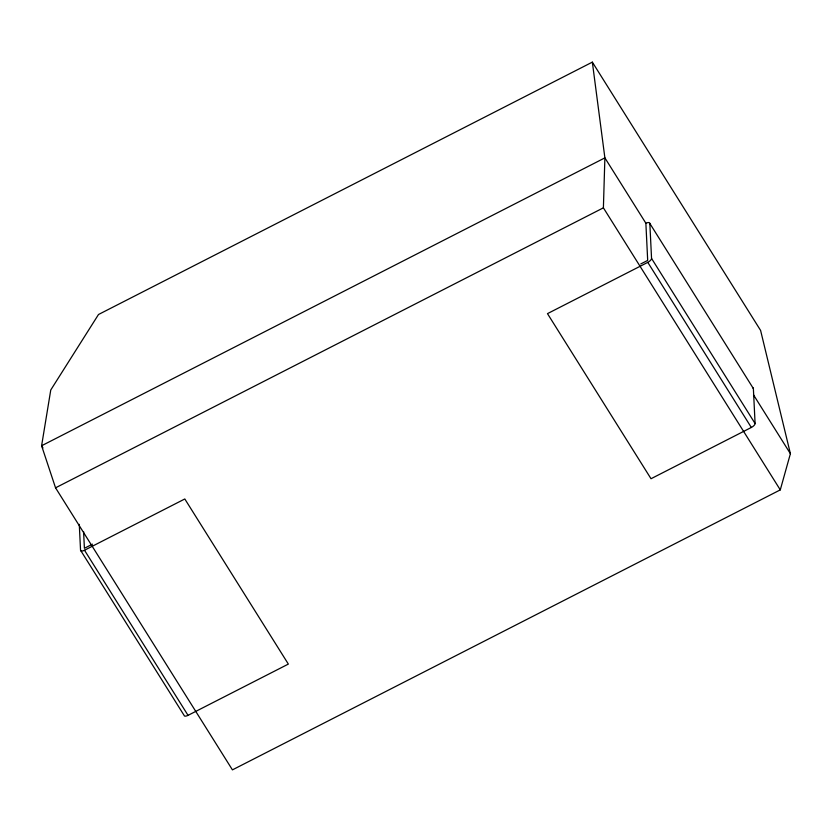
<?xml version="1.0" encoding="UTF-8"?>
<svg xmlns="http://www.w3.org/2000/svg" width="832" height="832" viewBox="0 0 832 832"><rect width="100%" height="100%" fill="white"/><g stroke="black" fill="none" stroke-linecap="round" stroke-linejoin="round"><path stroke-width="1.25" d="M780.281 489.882L603.398 207.834L604.885 157.872L592.342 62.13L98.498 314.506L50.762 389.99L41.6 445.754L55.546 487.822L232.43 769.87L780.281 489.882L790.4 453.69L760.594 330.418L592.342 62.13M55.546 487.822L603.398 207.834M92.477 544.159L84.406 548.278L83.585 531.617M640.775 263.942L647.691 260.406L645.871 223.226L604.885 157.872L41.6 445.754L42.962 447.928M80.548 550.254A4.42 1.747 -32.1 0 0 84.5 550.233L184.808 498.971L288.35 664.082L188.042 715.343A4.42 1.747 -32.1 0 1 184.09 715.354L80.548 550.254L79.279 524.337M649.834 223.454L651.55 258.43A4.42 1.747 -32.1 0 1 647.785 262.361L547.477 313.633L651.019 478.733L751.327 427.471A4.42 1.747 -32.1 0 0 755.092 423.54L753.376 388.554L649.834 223.454A4.982 1.976 -32.1 0 0 645.871 223.226M753.511 394.867L790.4 453.69M651.55 258.43L755.092 423.54M647.785 262.361L751.327 427.471M84.5 550.233L188.042 715.343M752.544 387.691A4.982 1.976 -32.1 0 1 753.376 388.554"/></g></svg>
